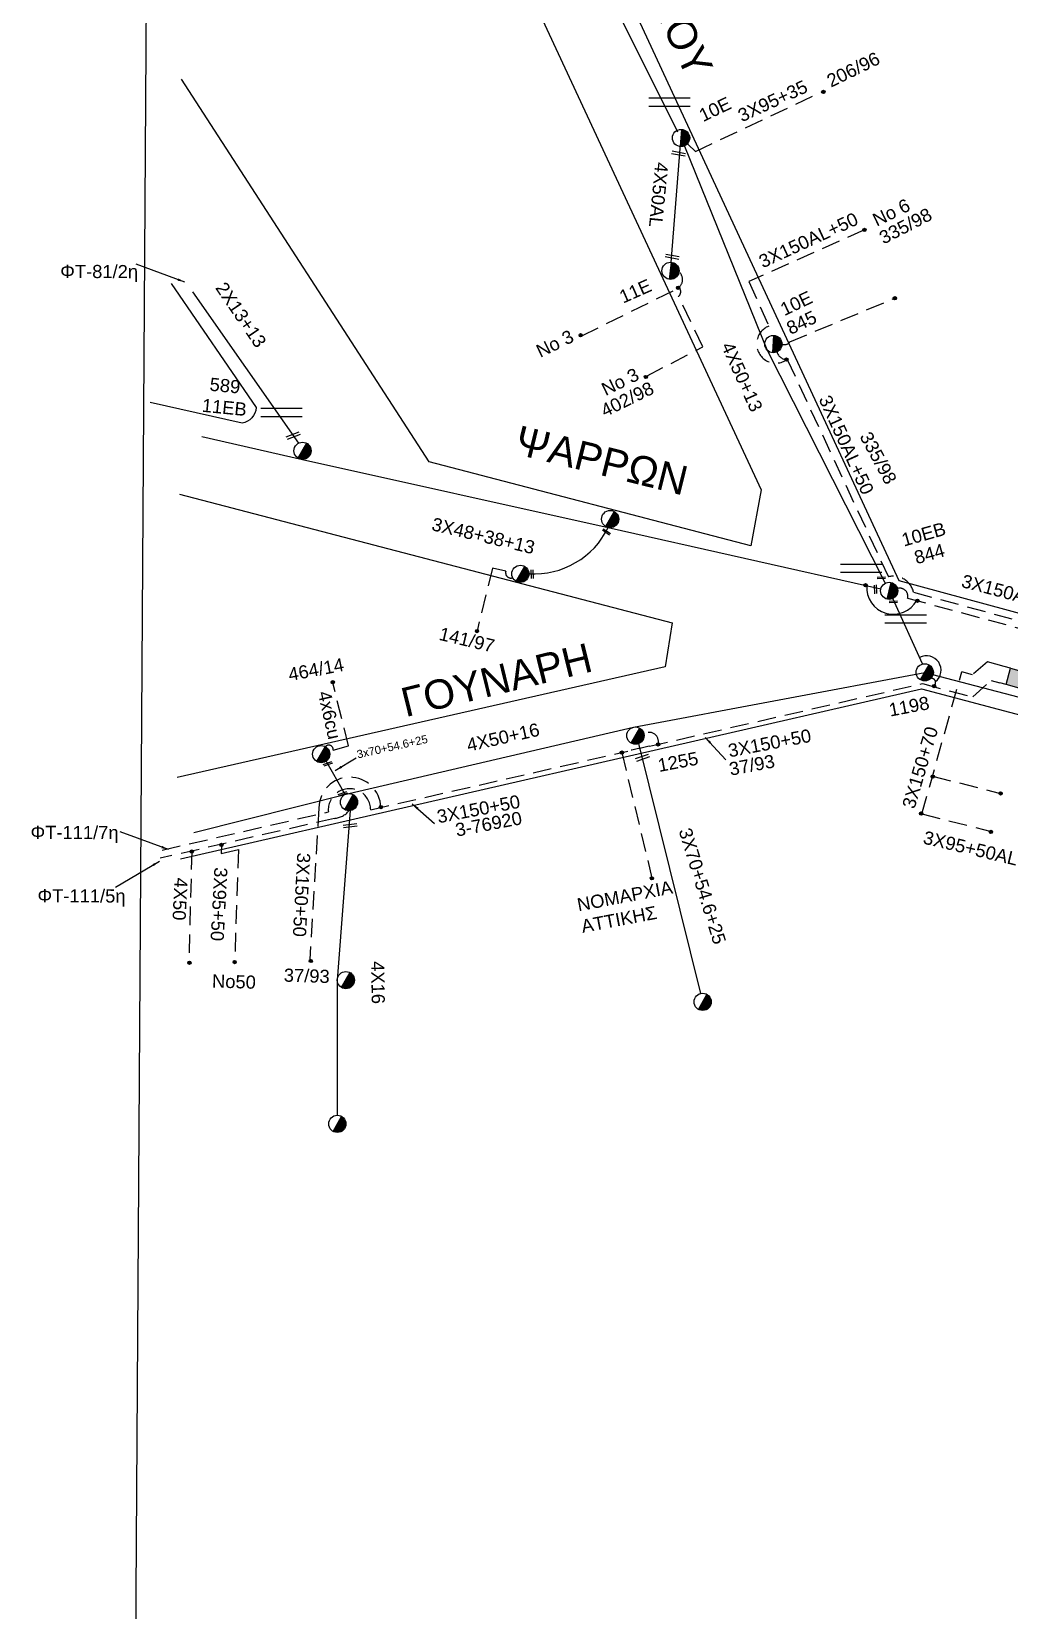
# Model space of a CAD drawing. Header units: millimetres. Extents: x 3156 to 5307, y 1191 to 2273.
# Drawn here: x 3219.1 to 3353.2, y 1808 to 2024.5 of the extents above; entities that cross this region are included whole.
import ezdxf

# ---------------------------------------------------------------- set-up
doc = ezdxf.new("R2010")
doc.units = ezdxf.units.MM
doc.linetypes.add('DASHED', pattern=[19.05, 12.7, -6.35])
for name, color, linetype in [('Link Box 4 Διευθύνσεων', 7, 'Continuous'), ('Άγνωστα', 7, 'Continuous'), ('Γυμνά εναέρια ΧΤ (3Φ)   4x50AL', 7, 'Continuous'), ('Γυμνά εναέρια ΧΤ και ΦΟΠ (3Φ)   4x50+16AL', 7, 'Continuous'), ('Εναέρια παροχή ΧΤ 4x16', 7, 'SYN_LINE'), ('Εναέρια παροχή ΧΤ 4x25', 7, 'SYN_LINE'), ('Επιγραφές - Σχήματα', 7, 'Continuous'), ('Καλώδια ΧΤ   3x150+50AL', 7, 'DASHED'), ('Καλώδια ΧΤ   3x150+70AL', 7, 'DASHED'), ('Καλώδια ΧΤ   3x150AL+50XLPE', 7, 'DASHED'), ('Καλώδια ΧΤ   3x95+35 CU', 7, 'DASHED'), ('Καλώδια ΧΤ   3x95+50 AL XLPE', 7, 'DASHED'), ('Καλώδια ΧΤ   4x50AL', 7, 'DASHED'), ('Μηχανική τομή', 7, 'Continuous'), ('Στύλος ΦΜ', 7, 'Continuous'), ('Στύλος ΦΜ @ 1', 7, 'Continuous'), ('Συνδέσεις', 7, 'Continuous'), ('Συνεστραμμένα ΧΤ   3x70+54.6+25 AL', 7, 'SYN_LINE'), ('Τομή', 7, 'Continuous'), ('Υπόβαθρο ΔΕΗ', 7, 'Continuous'), ('Υπόγεια καλώδια Παροχών ΧΤ   4x6', 7, 'DASHED')]:
    doc.layers.add(name, color=color, linetype=linetype)
doc.styles.add('arial', font='arial.ttf')
doc.styles.get("Standard").update_dxf_attribs({"font": 'arial.ttf'})
doc.linetypes.add('SYN_LINE', pattern='A,0.5,-0.0001,["/\\/\\/\\/",Standard,S=0.1,R=0,X=0,Y=-0.05],-0.25', length=0.7501)
doc.dimstyles.new('ISO-25', dxfattribs={"dimtxt": 2.5, "dimasz": 2.5, "dimexe": 1.25, "dimexo": 0.625, "dimtad": 1, "dimtxsty": 'Standard', "dimcen": 2.5, "dimadec": 0, "dimazin": 0, "dimtfac": 1, "dimtmove": 0, "dimatfit": 3, "dimfxl": 1, "dimarcsym": 0})

# ---------------------------------------------------------------- blocks, each defined once
blk = doc.blocks.new('LINK BOX 4 ΑΝΑΧΩΡΗΣΕΩΝ')
at = {"layer": 'Link Box 4 Διευθύνσεων', "ltscale": 40}
blk.add_hatch(color=256, dxfattribs=at).paths.add_polyline_path([(-3.54, 0), (-3.54, -4.67), (3.54, -4.67), (3.54, 0)])
for p, q in [((-3.54, 0), (-5.33, 0)), ((5.33, 0), (3.54, 0)), ((-3.54, -4.67), (-5.33, -4.67)), ((5.33, -4.67), (3.54, -4.67))]:
    blk.add_line(p, q, dxfattribs=at)
blk.add_lwpolyline([(-3.54, -4.67), (-3.54, 0), (3.54, 0), (3.54, -4.67)], close=True, dxfattribs=at)
blk = doc.blocks.new('ΥΠΑΡΧΩΝ ΤΣΙΜΕΝΤΕΝΙΟΣ ΣΤΥΛΟΣ')
at = {"layer": 'Στύλος ΦΜ'}
blk.add_hatch(color=7, dxfattribs=at).paths.add_polyline_path([(-1.29, -2.28, 0.574793), (2.62, 0, 0.268822), (1.3, 2.27)])
at = {"layer": 'Στύλος ΦΜ', "color": 7}
blk.add_line((-1.29, -2.28), (1.3, 2.27), dxfattribs=at)
blk.add_circle((0, 0), 2.62, dxfattribs=at)
at = {"layer": 'Στύλος ΦΜ', "flags": 4}
for tag, p in [('ΑΡΙΘΜΟΣ', (-4.68, 8.05)), ('ΤΥΠΟΣ', (-4.91, 3.03))]:
    blk.add_attdef(tag, p, '', height=4, dxfattribs=at)
blk = doc.blocks.new('_ΣΥΝΔΕΣΗ')
at = {"layer": 'Συνδέσεις', "linetype": 'SYN_LINE', "ltscale": 40}
blk.add_hatch(color=256, dxfattribs=at).paths.add_polyline_path([(0.5, -0.01, 1), (-0.5, -0.01, 1)])
at = {"layer": 'Συνδέσεις'}
blk.add_circle((0, -0.01), 0.5, dxfattribs=at)
blk = doc.blocks.new('ΤΟΜΗ')
at = {"layer": 'Τομή', "ltscale": 40}
for p, q in [((-5.68, 0), (5.68, 0)), ((5.68, -2.33), (-5.68, -2.33))]:
    blk.add_line(p, q, dxfattribs=at)
blk = doc.blocks.new('ΜΗΧΑΝΙΚΗ ΤΟΜΗ')
at = {"layer": 'Μηχανική τομή', "ltscale": 40}
for p, q in [((-1.89, 0.78), (1.89, 0.78)), ((1.89, 0), (-1.89, 0))]:
    blk.add_line(p, q, dxfattribs=at)

msp = doc.modelspace()

# ---------------------------------------------------------------- linework, layer by layer
at = {"layer": 'Άγνωστα', "color": 6}
for points in [[(3248.88, 2136.5), (3271.26, 2087.66), (3290.57, 2045.07), (3307.65, 2010.74)], [(3341.27, 1937.76), (3337.17, 1946.72)]]:
    msp.add_lwpolyline(points, dxfattribs=at)
at = {"layer": 'Άγνωστα', "color": 1, "linetype": 'DASHED', "ltscale": 0.2}
for points in [[(3294.53, 1982.74), (3307.57, 1989.21, 0.534919), (3307.87, 1991.53, -15.415914)], [(3321.98, 1981.65, 0.39765), (3323.04, 1981.92), (3337.47, 1987.92)]]:
    msp.add_lwpolyline(points, format="xyb", dxfattribs=at)
at = {"layer": 'Άγνωστα', "color": 2}
msp.add_lwpolyline([(3255.73, 1968.05), (3241.2, 1988.79)], dxfattribs=at)
at = {"layer": 'Άγνωστα', "color": 85}
msp.add_lwpolyline([(3242.44, 1968.95), (3256.25, 1965.82), (3298.17, 1956.48), (3335.54, 1948.05)], dxfattribs=at)
at = {"layer": 'Γυμνά εναέρια ΧΤ (3Φ)   4x50AL', "color": 1, "ltscale": 0.2}
msp.add_lwpolyline([(3308.04, 2009), (3306.75, 1992.83)], dxfattribs=at)
at = {"layer": 'Γυμνά εναέρια ΧΤ και ΦΟΠ (3Φ)   4x50+16AL', "color": 1, "linetype": 'Continuous', "ltscale": 0.2}
msp.add_lwpolyline([(3308.62, 2008.79), (3319.91, 1980.88), (3336.11, 1948.92)], dxfattribs=at)
at = {"layer": 'Γυμνά εναέρια ΧΤ και ΦΟΠ (3Φ)   4x50+16AL', "color": 27}
msp.add_lwpolyline([(3241.36, 1914.67), (3262.61, 1920), (3301.62, 1929.09), (3341.56, 1936.61), (3376.16, 1927.56), (3403.04, 1920.37)], dxfattribs=at)
at = {"layer": 'Εναέρια παροχή ΧΤ 4x16', "color": 133, "linetype": 'Continuous', "ltscale": 20}
msp.add_lwpolyline([(3262.79, 1917.66), (3261.01, 1894.41), (3261.01, 1875.87)], dxfattribs=at)
at = {"layer": 'Επιγραφές - Σχήματα'}
msp.add_arc((3341.81, 1936.9), 1.99, 308.3419, 118.3932, dxfattribs=at)
at = {"layer": 'Καλώδια ΧΤ   3x150+50AL', "color": 0, "linetype": 'Continuous', "ltscale": 0.2}
msp.add_line((3238.24, 1989.93), (3249.89, 1972.94), dxfattribs=at)
at = {"layer": 'Καλώδια ΧΤ   3x150+50AL', "color": 1, "linetype": 'DASHED', "ltscale": 0.2}
for points in [[(3333.3, 1997.3), (3317.44, 1990.2), (3320.18, 1984.09, 1.140748), (3322.7, 1979.53)], [(3303.39, 1977.24), (3311.15, 1981.25), (3307.82, 1988.19, 0.446015), (3307.85, 1989.4)], [(3321.31, 1980.57, 0.376348), (3322.7, 1979.53), (3336.58, 1949.71, -0.418984), (3340.03, 1947.61), (3396.85, 1932.14), (3395.4, 1925.77), (3403.18, 1923.59, -0.455034), (3408.42, 1920.15)]]:
    msp.add_lwpolyline(points, format="xyb", dxfattribs=at)
at = {"layer": 'Καλώδια ΧΤ   3x150+50AL', "color": 0, "linetype": 'Continuous', "ltscale": 0.2}
msp.add_lwpolyline([(3249.89, 1972.94, -0.354273), (3247.97, 1970.78), (3235.36, 1973.61)], format="xyb", dxfattribs=at)
at = {"layer": 'Καλώδια ΧΤ   3x150+50AL', "color": 85, "linetype": 'DASHED', "ltscale": 0.2}
msp.add_lwpolyline([(3284.12, 1950.5), (3282.31, 1950.92), (3280.23, 1942.51)], dxfattribs=at)
msp.add_lwpolyline([(3337.82, 1948.11, -0.582906), (3339.21, 1946.79), (3395.65, 1931.57), (3394.15, 1925.12), (3402.96, 1922.67, -0.398305), (3407.39, 1920.44)], format="xyb", dxfattribs=at)
at = {"layer": 'Καλώδια ΧΤ   3x150+50AL', "color": 6, "linetype": 'DASHED', "ltscale": 0.2}
for points in [[(3237.01, 1912.24), (3259.79, 1917.48, -1.044007), (3265.59, 1917.77), (3300.84, 1925.81, -0.007222), (3303.8, 1926.47), (3341.24, 1935.07), (3348.14, 1933.24), (3350.66, 1935.48), (3351.84, 1935.16)], [(3266.98, 1918.09, 0.98192), (3258.49, 1918.03), (3257.24, 1897.25)]]:
    msp.add_lwpolyline(points, format="xyb", dxfattribs=at)
msp.add_lwpolyline([(3300.03, 1925.61), (3304.15, 1908.39)], dxfattribs=at)
at = {"layer": 'Καλώδια ΧΤ   3x150+50AL', "color": 5, "linetype": 'DASHED', "ltscale": 0.2}
msp.add_lwpolyline([(3342.63, 1922.38), (3351.78, 1920.05)], dxfattribs=at)
at = {"layer": 'Καλώδια ΧΤ   3x150+50AL', "color": 133, "linetype": 'DASHED', "ltscale": 0.2}
msp.add_lwpolyline([(3262.61, 1917.64, -0.213209), (3260.63, 1916.59), (3236.73, 1911.11)], format="xyb", dxfattribs=at)
at = {"layer": 'Καλώδια ΧΤ   3x150+50AL', "color": 85, "linetype": 'SYN_LINE', "ltscale": 15}
msp.add_arc((3287.95, 1961.47), 11.37, 266.7049, 333.9388, dxfattribs=at)
at = {"layer": 'Καλώδια ΧΤ   3x150+50AL', "color": 0, "linetype": 'DASHED', "ltscale": 0.2}
msp.add_arc((3284.83, 1950.28), 0.741, 162.8518, 288.6997, dxfattribs=at)
at = {"layer": 'Καλώδια ΧΤ   3x150+50AL', "color": 6, "linetype": 'DASHED', "ltscale": 0.2}
for centre, radius, start, end in [((3342.46, 1935.22), 0.586, 293.5707, 93.8083), ((3303.8, 1927.14), 1.24, 340.9939, 126.9197)]:
    msp.add_arc(centre, radius, start, end, dxfattribs=at)
at = {"layer": 'Καλώδια ΧΤ   3x150+70AL', "color": 5, "linetype": 'DASHED', "ltscale": 0.2}
for points in [[(3352.46, 1937.41), (3350.17, 1938.04), (3348.09, 1936.29), (3346.64, 1936.7)], [(3341.17, 1917.19), (3346.64, 1936.7)]]:
    msp.add_lwpolyline(points, dxfattribs=at)
at = {"layer": 'Καλώδια ΧΤ   3x95+35 CU', "color": 1, "ltscale": 0.2}
msp.add_lwpolyline([(3309.11, 2008.98), (3310.11, 2008.04), (3327.51, 2016.24)], dxfattribs=at)
at = {"layer": 'Καλώδια ΧΤ   3x95+50 AL XLPE', "color": 5, "ltscale": 0.2}
msp.add_lwpolyline([(3341.17, 1917.19), (3350.65, 1914.81)], dxfattribs=at)
at = {"layer": 'Καλώδια ΧΤ   3x95+50 AL XLPE', "color": 133, "linetype": 'DASHED', "ltscale": 0.2}
msp.add_lwpolyline([(3245.12, 1913.03), (3245.11, 1911.75), (3247.47, 1912.3), (3246.94, 1896.89)], dxfattribs=at)
at = {"layer": 'Καλώδια ΧΤ   4x50AL', "color": 133, "linetype": 'DASHED', "ltscale": 0.2}
msp.add_lwpolyline([(3241.06, 1912.1), (3240.66, 1896.96)], dxfattribs=at)
at = {"layer": 'Συνεστραμμένα ΧΤ   3x70+54.6+25 AL', "color": 6, "ltscale": 20}
msp.add_lwpolyline([(3302.31, 1926.84), (3310.83, 1892.56)], dxfattribs=at)
at = {"layer": 'Συνεστραμμένα ΧΤ   3x70+54.6+25 AL', "color": 27, "linetype": 'SYN_LINE', "ltscale": 6}
msp.add_lwpolyline([(3262.07, 1919.84), (3259.39, 1924.61)], dxfattribs=at)
at = {"layer": 'Υπόβαθρο ΔΕΗ', "linetype": 'Continuous', "ltscale": 0.2}
msp.add_line((3235.05, 2068.75), (3229.69, 1244.31), dxfattribs=at)
at = {"layer": 'Υπόβαθρο ΔΕΗ'}
for points in [[(3251.07, 2136.63), (3302.42, 2160.74), (3403.99, 1937.73), (3398.52, 1932.77), (3338.04, 1949.15), (3251.07, 2136.63)], [(3240.22, 2131.38), (3319.15, 1961.62), (3317.73, 1953.96), (3273.59, 1965.5), (3239.63, 2017.96)], [(3239.4, 1961.03), (3306.95, 1943.41), (3305.96, 1937.35), (3239.07, 1922.18)], [(3239.53, 1911.05), (3341.11, 1934.34), (3421.59, 1913), (3492.8, 1763.07), (3238.41, 1760.37)]]:
    msp.add_lwpolyline(points, dxfattribs=at)
msp.add_arc((3337.26, 1948.26), 3.67, 176.0879, 330.8779, dxfattribs=at)
at = {"layer": 'Υπόγεια καλώδια Παροχών ΧΤ   4x6', "color": 27, "linetype": 'DASHED', "ltscale": 0.2}
msp.add_lwpolyline([(3259.39, 1926.42, -0.750757), (3260.44, 1925.96), (3262.57, 1926.53), (3260.39, 1935.16)], format="xyb", dxfattribs=at)

# ---------------------------------------------------------------- block references
at = {"layer": 'Link Box 4 Διευθύνσεων', "xscale": 0.5000000000000246, "yscale": 0.5000000000000246, "zscale": 0.5000000000000246, "rotation": 344.7021083956894}
msp.add_blockref('LINK BOX 4 ΑΝΑΧΩΡΗΣΕΩΝ', (3355.03, 1936.71), dxfattribs=at)
at = {"layer": 'Μηχανική τομή'}
for p, xscale, yscale, zscale, rotation in [((3307.84, 2007.94), 0.4999999999990518, 0.4999999999990518, 0.4999999999990518, 169.7449184621472), ((3306.98, 1993.8), 0.4999999999990518, 0.4999999999990518, 0.4999999999990518, 169.7449184621472), ((3254.88, 1969.26), 0.4999999999993073, 0.4999999999993073, 0.4999999999993073, 200.7393257795421), ((3297.85, 1955.77), 0.3137621840751375, 0.3137621840751375, 0.3137621840751375, 326.4889804521495), ((3287.61, 1950.08), 0.3137621840751375, 0.3137621840751375, 0.3137621840751375, 272.25778018071), ((3335.61, 1949.68), 0.2974732430324524, 0.2974732430324524, 0.2974732430324524, 182.257780180709), ((3334.68, 1947.99), 0.3137621840751375, 0.3137621840751375, 0.3137621840751375, 272.25778018071), ((3337.25, 1946.39), 0.2974732430324524, 0.2974732430324524, 0.2974732430324524, 182.257780180709), ((3302.79, 1925.08), 0.4999999999991794, 0.4999999999991794, 0.4999999999991794, 198.5702727879182), ((3259.67, 1924.2), 0.3398525447741345, 0.3398525447741345, 0.3398525447741345, 198.5702727879182), ((3261.72, 1920.08), 0.3398525447741345, 0.3398525447741345, 0.3398525447741345, 198.5702727879182), ((3262.76, 1915.78), 0.4999999999991794, 0.4999999999991794, 0.4999999999991794, 186.3760412100543)]:
    msp.add_blockref('ΜΗΧΑΝΙΚΗ ΤΟΜΗ', p, dxfattribs=dict(at, xscale=xscale, yscale=yscale, zscale=zscale, rotation=rotation))
at = {"layer": 'Στύλος ΦΜ @ 1', "ltscale": 40}
ref = msp.add_blockref('ΥΠΑΡΧΩΝ ΤΣΙΜΕΝΤΕΝΙΟΣ ΣΤΥΛΟΣ', (3308.15, 2009.9), dxfattribs=dict(at, xscale=0.4499999999997686, yscale=0.4499999999997686, zscale=0.4499999999997686, rotation=25.59239258416438))
ref.add_attrib('ΤΥΠΟΣ', '10E', (3311.17, 2012.06), dxfattribs={"layer": '', "height": 1.8, "rotation": 25.5924, "flags": 4})
ref = msp.add_blockref('ΥΠΑΡΧΩΝ ΤΣΙΜΕΝΤΕΝΙΟΣ ΣΤΥΛΟΣ', (3306.7, 1991.68), dxfattribs=dict(at, xscale=0.4499999999999897, yscale=0.4499999999999897, zscale=0.4499999999999897, rotation=23.91655688907088))
ref.add_attrib('ΤΥΠΟΣ', '11E', (3300.2, 1987.17), dxfattribs={"layer": '', "height": 1.8, "rotation": 23.9166, "flags": 4})
ref = msp.add_blockref('ΥΠΑΡΧΩΝ ΤΣΙΜΕΝΤΕΝΙΟΣ ΣΤΥΛΟΣ', (3320.8, 1981.63), dxfattribs=dict(at, xscale=0.4499999999998578, yscale=0.4499999999998578, zscale=0.4499999999998578, rotation=25.60156435225408))
ref.add_attrib('ΤΥΠΟΣ', '845', (3323.16, 1982.87), dxfattribs={"layer": '', "height": 1.8, "rotation": 25.6016, "flags": 4})
ref.add_attrib('ΑΡΙΘΜΟΣ', '10E', (3322.32, 1985.45), dxfattribs={"layer": '', "height": 1.8, "rotation": 25.6016, "flags": 4})
at = {"layer": 'Στύλος ΦΜ @ 1', "ltscale": 40, "xscale": 0.4499999999998181, "yscale": 0.4499999999998181, "zscale": 0.4499999999998181}
for p in [(3256.25, 1967), (3298.42, 1957.63), (3286.12, 1950.12), (3341.56, 1936.61), (3301.89, 1927.94), (3258.8, 1925.4), (3262.61, 1918.82), (3262.19, 1894.41), (3311.11, 1891.42), (3261.02, 1874.69)]:
    msp.add_blockref('ΥΠΑΡΧΩΝ ΤΣΙΜΕΝΤΕΝΙΟΣ ΣΤΥΛΟΣ', p, dxfattribs=at)
at = {"layer": 'Στύλος ΦΜ @ 1', "ltscale": 40}
ref = msp.add_blockref('ΥΠΑΡΧΩΝ ΤΣΙΜΕΝΤΕΝΙΟΣ ΣΤΥΛΟΣ', (3336.68, 1947.79), dxfattribs=dict(at, xscale=0.4499999999997188, yscale=0.4499999999997188, zscale=0.4499999999997188, rotation=15.78459615002639))
ref.add_attrib('ΤΥΠΟΣ', '10EB', (3338.69, 1953.85), dxfattribs={"layer": '', "height": 1.8, "rotation": 15.7846, "flags": 4})
ref.add_attrib('ΑΡΙΘΜΟΣ', '844', (3340.43, 1951.43), dxfattribs={"layer": '', "height": 1.8, "rotation": 15.7846, "flags": 4})
at = {"layer": 'Συνδέσεις', "xscale": 0.4499999999998181, "yscale": 0.4499999999998181, "zscale": 0.4499999999998181}
for p in [(3327.66, 2016.22), (3333.3, 1997.3), (3307.75, 1989.35), (3337.47, 1987.92), (3294.38, 1982.85), (3322.6, 1979.52), (3303.33, 1977.12), (3333.44, 1948.56), (3340.56, 1946.44), (3280.17, 1942.27), (3260.39, 1935.27), (3342.84, 1934.74), (3300.03, 1925.61), (3305, 1926.73), (3342.66, 1922.33), (3267, 1918.13), (3351.97, 1920.01), (3341.06, 1917.25), (3350.64, 1914.73), (3241.06, 1912.04), (3245.13, 1912.95), (3304.16, 1908.37), (3240.73, 1896.8), (3246.94, 1896.89), (3257.38, 1897.03)]:
    msp.add_blockref('_ΣΥΝΔΕΣΗ', p, dxfattribs=at)
at = {"layer": 'Τομή', "xscale": 0.5, "yscale": 0.5, "zscale": 0.5}
for p in [(3306.55, 2015.38), (3253.36, 1972.82), (3332.84, 1951.46), (3338.94, 1944.51)]:
    msp.add_blockref('ΤΟΜΗ', p, dxfattribs=at)

# ---------------------------------------------------------------- texts
at = {"ltscale": 40, "char_height": 1.8, "width": 43.5158, "attachment_point": 1, "style": 'arial'}
for insert, rotation in [((3335.09, 1996.87), 27.3167), ((3334.16, 1969.83), 298.405)]:
    msp.add_mtext('335/98', dxfattribs=dict(at, insert=insert, rotation=rotation))
at = {"layer": 'Άγνωστα', "ltscale": 40, "char_height": 1.8, "width": 43.5158, "attachment_point": 1, "style": 'arial'}
for s, insert, rotation in [('464/14', (3254.15, 1937.17), 10.7856), ('4x6cu', (3260.09, 1934.22), 282.672), ('1198', (3336.49, 1932.31), 10.7856), ('3X150+50', (3314.45, 1926.72), 10.7856), ('3X150+70', (3338.42, 1918.29), 73.4537), ('1255', (3304.81, 1924.71), 10.7856), ('37/93', (3314.6, 1924.2), 10.7856), ('3X150+50', (3274.54, 1917.68), 10.7856), ('3-76920', (3277.06, 1915.85), 10.7856), ('3X70+54.6+25', (3309.52, 1915.45), 287.0969), ('3Χ95+50', (3245.97, 1909.83), 266.9285), ('3X150+50', (3257.33, 1911.81), 266.9285), ('4Χ50', (3240.52, 1908.41), 266.9285), ('ΝΟΜΑΡΧΙΑ\\PΑΤΤΙΚΗΣ', (3293.75, 1905.59), 10.7856), ('Νο50', (3243.87, 1895.2), 358.1919), ('37/93', (3253.71, 1896), 358.1919)]:
    msp.add_mtext(s, dxfattribs=dict(at, insert=insert, rotation=rotation))
at = {"layer": 'Γυμνά εναέρια ΧΤ (3Φ)   4x50AL', "ltscale": 0.2, "insert": (3306.42, 2006.46), "char_height": 1.8, "width": 43.5158, "attachment_point": 1, "rotation": 264.3306, "style": 'arial'}
msp.add_mtext('4X50AL', dxfattribs=at)
at = {"layer": 'Γυμνά εναέρια ΧΤ και ΦΟΠ (3Φ)   4x50+16AL', "ltscale": 40, "char_height": 1.8, "width": 44.917, "attachment_point": 1, "rotation": 359.808, "style": 'arial'}
for s, insert in [('ΦΤ-81/2η', (3223.03, 1992.5)), ('ΦΤ-111/7η', (3218.96, 1915.58)), ('ΦΤ-111/5η', (3219.91, 1906.88))]:
    msp.add_mtext(s, dxfattribs=dict(at, insert=insert))
at = {"layer": 'Εναέρια παροχή ΧΤ 4x25', "ltscale": 20, "insert": (3267.45, 1897.02), "char_height": 1.8, "width": 43.5158, "attachment_point": 1, "rotation": 270.8282, "style": 'arial'}
msp.add_mtext('4X16', dxfattribs=at)
at = {"layer": 'Καλώδια ΧΤ   3x150AL+50XLPE', "ltscale": 0.2, "attachment_point": 1, "style": 'arial'}
for s, insert, char_height, width, rotation in [('3X95+35', (3315.73, 2013.67), 1.8, 43.5158, 24.7741), ('3X150AL+50', (3318.6, 1993.64), 1.8, 43.5158, 24.7741), ('2X13+13', (3245.71, 1990.35), 1.8, 43.5158, 304.1909), ('589', (3243.62, 1977.04), 1.8, 43.5158, 354.3696), ('3X150AL+50', (3328.62, 1974.84), 1.8, 43.5158, 294.4247), ('11EB', (3242.56, 1974.15), 1.8, 43.5158, 354.3696), ('3X48+38+13', (3274.24, 1957.88), 1.8, 43.5158, 346.6756), ('3X150AL+50', (3346.92, 1950.08), 1.8, 43.5158, 345.2738), ('141/97', (3275.26, 1942.84), 1.8, 43.5158, 346.6756), ('4Χ50+16', (3278.6, 1927.48), 1.8, 43.5158, 12.6926), ('3x70+54.6+25', (3263.59, 1925.88), 1.1102, 26.84, 12.6926)]:
    msp.add_mtext(s, dxfattribs=dict(at, insert=insert, char_height=char_height, width=width, rotation=rotation))
at = {"layer": 'Καλώδια ΧΤ   3x95+50 AL XLPE', "ltscale": 0.2, "insert": (3341.64, 1914.91), "char_height": 1.8, "width": 43.5158, "attachment_point": 1, "rotation": 346.5947, "style": 'arial'}
msp.add_mtext('3X95+50AL', dxfattribs=at)
at = {"layer": 'Συνεστραμμένα ΧΤ   3x70+54.6+25 AL', "ltscale": 20, "insert": (3315.26, 1982.13), "char_height": 1.8, "width": 43.5158, "attachment_point": 1, "rotation": 294.171, "style": 'arial'}
msp.add_mtext('4X50+13', dxfattribs=at)
at = {"layer": 'Υπόβαθρο ΔΕΗ', "width": 25.6049, "attachment_point": 1, "style": 'arial'}
for s, insert, char_height, rotation in [('ΣΙΦΝΟΥ', (3303.44, 2039.08), 4, 295.2607), ('206/96', (3327.91, 2018.4), 1.8, 26.0691), ('No 6', (3334.19, 1999.33), 1.8, 26.0691), ('No 3', (3288.06, 1981.34), 1.8, 26.0691), ('No 3', (3297.01, 1976.11), 1.8, 26.0691), ('402/98', (3296.92, 1973.19), 1.8, 26.0691), ('ΨΑΡΡΩΝ', (3286.05, 1970.52), 4, 346.0865), ('ΓΟΥΝΑΡΗ', (3269.41, 1934.33), 4, 13.8016)]:
    msp.add_mtext(s, dxfattribs=dict(at, insert=insert, char_height=char_height, rotation=rotation))

# ---------------------------------------------------------------- leaders
at = {"layer": 'Επιγραφές - Σχήματα', "ltscale": 40}
for points in [[(3240.1, 1990.14), (3233.42, 1992.58)], [(3311.47, 1927.69), (3314.31, 1924.6)], [(3260.74, 1923.14), (3263.59, 1924.87)], [(3271.3, 1918.59), (3274.34, 1915.87)], [(3237.89, 1912.31), (3231.22, 1914.76)], [(3236.62, 1910.69), (3230.62, 1907.12)]]:
    msp.add_leader(points, dimstyle='ISO-25', override={"dimasz": 1, "dimtad": 0}, dxfattribs=at)

doc.saveas('drawing.dxf')
